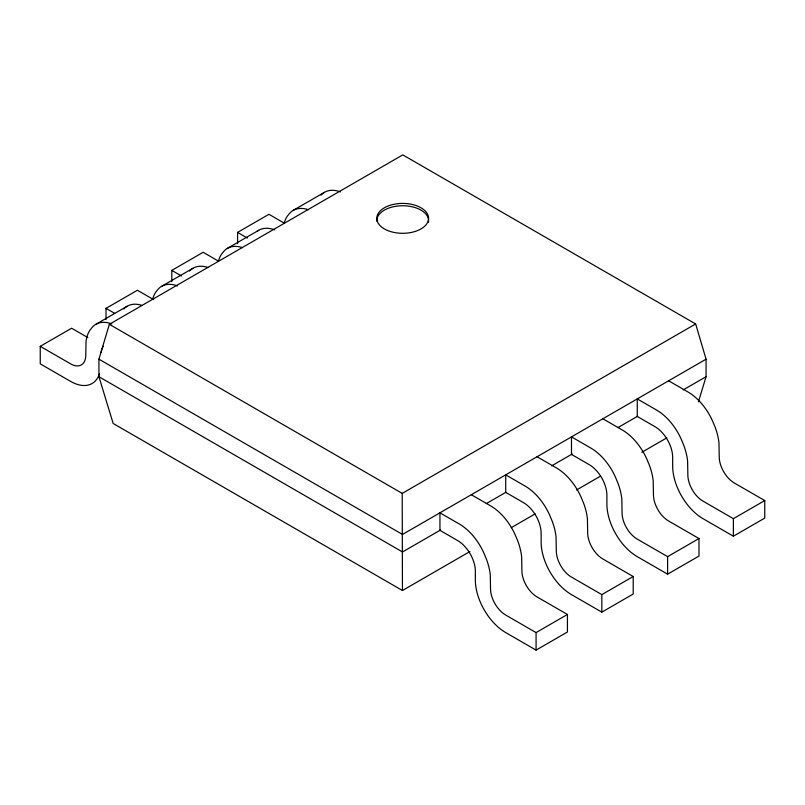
<?xml version="1.0" encoding="UTF-8"?>
<svg xmlns="http://www.w3.org/2000/svg" width="805" height="805" viewBox="0 0 805 805"><rect width="100%" height="100%" fill="white"/><g stroke="black" fill="none" stroke-linecap="round" stroke-linejoin="round"><path stroke-width="1.21" d="M402.45 590.498L402.208 493.385L109.349 324.304L98.934 359.181L98.934 376.71L113.163 423.48L402.45 590.498L469.899 551.556M698.408 401.856L706.066 376.71L706.066 359.181L695.651 323.962L402.792 154.882L109.349 324.304M99.478 373.832A42.927 24.784 60 0 1 70.609 381.389L40.25 363.86L40.25 346.331L71.615 328.219L87.876 337.607M106.019 319.625L106.019 308.355L137.393 290.253L153.654 299.641M171.797 281.649L171.797 270.389L203.162 252.277L218.336 261.041M237.566 243.684L237.566 232.414L268.93 214.301L284.115 223.066M95.735 324.375L127.11 306.272M161.513 286.409L192.878 268.296M227.282 248.433L258.647 230.321M293.05 210.457L324.425 192.355M402.208 493.385L695.651 323.962M706.066 359.181L402.5 534.44L98.934 359.181M440.577 529.982L402.5 551.968L98.934 376.71M486.28 503.598L505.862 492.298M551.556 465.914L572.234 453.98M617.928 427.596L637.52 416.286M683.214 389.902L706.066 376.71M511.245 527.688L535.174 513.862M576.521 489.993L600.45 476.178M641.796 452.309L666.822 437.86M536.07 632.589L567.434 614.477L567.434 632.006L536.07 650.118L505.711 632.589A42.927 24.784 60 0 1 475.353 580.013L475.353 571.248A25.046 14.46 60 0 0 457.643 540.578L439.943 530.354L439.943 512.825L459.303 524.005A42.273 24.412 60 0 1 485.324 556.557L486.16 558.479A46.549 26.877 60 0 1 490.285 574.911L490.537 588.777A21.463 12.397 60 0 0 505.711 615.06L536.07 632.589L536.07 650.118M601.838 594.613L633.203 576.511L633.203 594.03L601.838 612.142L571.48 594.613A42.927 24.784 60 0 1 541.131 542.037L541.131 533.272A25.046 14.46 60 0 0 523.421 502.602L505.711 492.378L505.711 474.859L525.071 486.039A42.273 24.412 60 0 1 551.093 518.581L551.928 520.503A46.549 26.877 60 0 1 556.054 536.935L556.305 550.801A21.463 12.397 60 0 0 571.48 577.094L601.838 594.613L601.838 612.142M667.607 556.647L698.982 538.535L698.982 556.064L667.607 574.166L637.258 556.647A42.927 24.784 60 0 1 606.9 504.071L606.9 495.306A25.046 14.46 60 0 0 589.19 464.636L571.48 454.412L571.48 436.884L590.84 448.063A42.273 24.412 60 0 1 616.861 480.605L617.697 482.537A46.549 26.877 60 0 1 621.822 498.959L622.074 512.825A21.463 12.397 60 0 0 637.258 539.119L667.607 556.647L667.607 574.166M733.385 518.672L764.75 500.559L764.75 518.088L733.385 536.2L703.027 518.672A42.927 24.784 60 0 1 672.668 466.095L672.668 457.331A25.046 14.46 60 0 0 654.958 426.66L637.258 416.437L637.258 398.908L656.618 410.087A42.273 24.412 60 0 1 682.64 442.639L683.465 444.561A46.549 26.877 60 0 1 687.601 460.983L687.852 474.859A21.463 12.397 60 0 0 703.027 501.143L733.385 518.672L733.385 536.2M668.623 380.795L687.983 391.975A42.273 24.412 60 0 1 714.005 424.527L714.84 426.449A46.549 26.877 60 0 1 718.966 442.881L719.217 456.747A21.463 12.397 60 0 0 734.391 483.04L764.75 500.559M602.854 418.771L622.215 429.951A42.273 24.412 60 0 1 648.236 462.503L649.072 464.425A46.549 26.877 60 0 1 653.197 480.847L653.449 494.723A21.463 12.397 60 0 0 668.623 521.006L698.982 538.535M237.566 232.414L247.326 238.049M537.076 456.747L556.436 467.926A42.273 24.412 60 0 1 582.458 500.469L583.293 502.401A46.549 26.877 60 0 1 587.419 518.823L587.67 532.689A21.463 12.397 60 0 0 602.854 558.982L633.203 576.511M171.797 270.389L181.548 276.024M471.307 494.723L490.668 505.892A42.273 24.412 60 0 1 516.689 538.444L517.524 540.366A46.549 26.877 60 0 1 521.65 556.798L521.902 570.665A21.463 12.397 60 0 0 537.076 596.958L567.434 614.477M106.019 308.355L114.692 313.366M40.25 346.331L70.609 363.86A21.463 12.397 60 0 0 85.783 355.096L86.034 341.511A46.549 26.877 60 0 1 90.16 329.859L90.995 328.893A42.273 24.412 60 0 1 111.784 323.902M242.466 247.648A42.273 24.412 60 0 0 222.542 252.951L221.707 253.907A46.549 26.877 60 0 0 218.417 261.182M256.886 231.558A42.273 24.412 60 0 1 274.696 229.848M177.553 285.926A42.273 24.412 60 0 0 156.764 290.917L155.929 291.883A46.549 26.877 60 0 0 152.648 299.148M189.527 271.044A42.273 24.412 60 0 1 208.062 267.512M123.759 309.009A42.273 24.412 60 0 1 142.284 305.487M101.118 352.51A25.046 14.46 60 0 1 103.332 346.241M308.235 209.682A42.273 24.412 60 0 0 288.311 214.975L287.476 215.931A46.549 26.877 60 0 0 284.185 223.206M321.074 195.092A42.273 24.412 60 0 1 340.465 191.872M376.81 221.214A25.881 14.943 0 0 1 403.587 205.758A25.881 14.943 0 0 1 428.431 222.25M387.467 230.441A25.881 14.943 0 0 0 428.431 219.916A25.881 14.943 0 0 0 392.156 204.701A25.881 14.943 0 0 0 387.467 230.441"/></g></svg>
